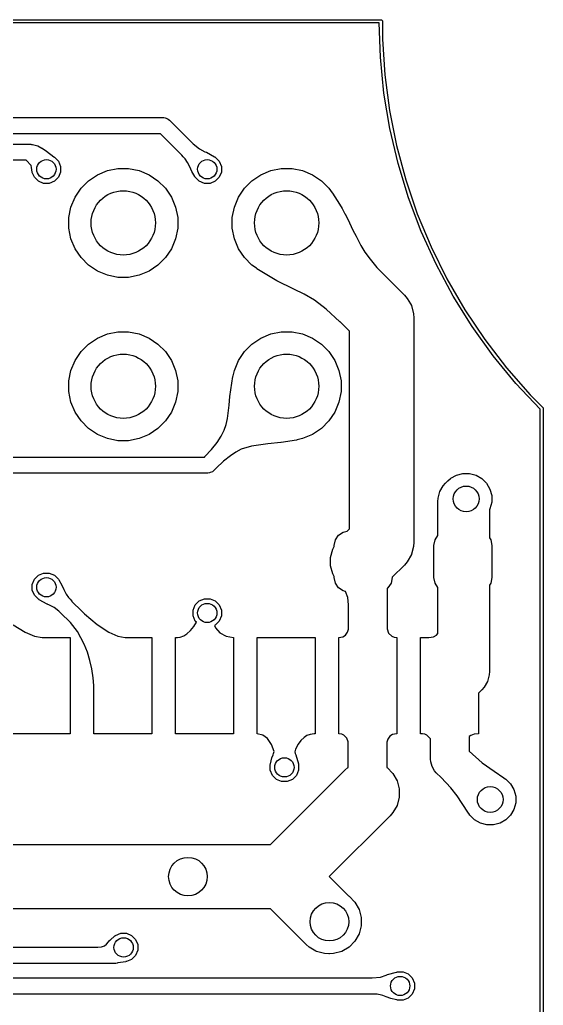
# Model space of a CAD drawing. Extents: x 89 to 178, y -115 to -57.
# Drawn here: x 163.88 to 172.03, y -72.3 to -56.97 of the extents above; entities that cross this region are included whole.
import ezdxf

# ---------------------------------------------------------------- set-up
doc = ezdxf.new("R2010")
doc.units = 0
doc.layers.add('BLACK', color=7, linetype='CONTINUOUS')

msp = doc.modelspace()

# ---------------------------------------------------------------- linework, layer by layer
at = {"layer": 'BLACK', "linetype": 'CONTINUOUS'}
for p, q in [((97.5, -56.975), (169.5, -56.975)), ((169.5, -56.975), (169.506153, -56.976224)), ((169.506153, -56.976224), (169.507725, -56.976224)), ((169.507725, -56.976224), (169.508317, -56.976654)), ((169.508317, -56.976654), (169.509567, -56.976903)), ((169.509567, -56.976903), (169.511976, -56.979312)), ((169.511976, -56.979312), (169.520225, -56.985305)), ((169.520225, -56.985305), (169.52131, -56.988646)), ((169.52131, -56.988646), (169.523097, -56.990433)), ((169.523097, -56.990433), (169.523097, -56.994143)), ((169.523097, -56.994143), (169.525, -57)), ((169.525, -57), (169.52502, -57.278059)), ((169.47582, -57.025), (97.524182, -57.025)), ((169.493334, -57.558799), (169.47582, -57.025)), ((169.52502, -57.278059), (169.561473, -57.832981)), ((169.548257, -58.115194), (169.493334, -57.558799)), ((169.561473, -57.832981), (169.634221, -58.384321)), ((169.639532, -58.666793), (169.548257, -58.115194)), ((169.634221, -58.384321), (169.742952, -58.929706)), ((149.227, -58.498), (166.122998, -58.498)), ((166.122998, -58.498), (166.147384, -58.500402)), ((166.147384, -58.500402), (166.147385, -58.500402)), ((166.147385, -58.500402), (166.16045, -58.505814)), ((166.16045, -58.505814), (166.192444, -58.519066)), ((166.192444, -58.519066), (166.192449, -58.519071)), ((166.192449, -58.519071), (166.211386, -58.534612)), ((166.211386, -58.534612), (166.579302, -58.902528)), ((169.766767, -59.211223), (169.639532, -58.666793)), ((166.071222, -58.748), (149.278776, -58.748)), ((166.403474, -59.080252), (166.071222, -58.748)), ((151.357, -58.908), (164.032998, -58.908)), ((164.032998, -58.908), (164.057384, -58.910402)), ((164.057384, -58.910402), (164.057385, -58.910402)), ((164.057385, -58.910402), (164.065811, -58.913892)), ((164.065811, -58.913892), (164.081518, -58.91481)), ((164.081518, -58.91481), (164.083689, -58.915144)), ((164.083689, -58.915144), (164.10455, -58.920403)), ((164.10455, -58.920403), (164.164082, -58.93541)), ((164.164082, -58.93541), (164.166728, -58.936432)), ((164.166728, -58.936432), (164.230844, -58.970631)), ((164.230844, -58.970631), (164.232302, -58.971553)), ((164.232302, -58.971553), (164.299153, -59.021075)), ((166.579302, -58.902528), (166.581455, -58.903307)), ((166.581455, -58.903307), (166.6792, -58.984699)), ((166.6792, -58.984699), (166.765141, -59.027547)), ((169.742952, -58.929706), (169.887199, -59.466791)), ((164.299153, -59.021075), (164.415969, -59.106328)), ((164.415969, -59.106328), (164.418295, -59.110142)), ((164.418295, -59.110142), (164.425003, -59.112921)), ((164.425003, -59.112921), (164.487081, -59.174999)), ((166.403918, -59.081501), (166.403474, -59.080252)), ((166.426752, -59.106803), (166.403918, -59.081501)), ((166.457103, -59.140433), (166.426752, -59.106803)), ((166.457104, -59.140435), (166.457103, -59.140433)), ((166.457106, -59.140437), (166.457104, -59.140435)), ((166.494311, -59.195208), (166.457106, -59.140437)), ((166.765141, -59.027547), (166.78542, -59.03628)), ((166.78542, -59.03628), (166.786421, -59.036769)), ((166.786421, -59.036769), (166.913869, -59.106803)), ((166.913869, -59.106803), (166.915675, -59.109057)), ((166.915675, -59.109057), (166.925003, -59.112921)), ((166.925003, -59.112921), (166.987081, -59.174999)), ((163.973144, -59.158), (151.473438, -59.158)), ((163.975285, -59.159189), (163.973144, -59.158)), ((163.983334, -59.160112), (163.975285, -59.159189)), ((164.062596, -59.239374), (163.983334, -59.160112)), ((164.067933, -59.274162), (164.062596, -59.239374)), ((164.079103, -59.345896), (164.067933, -59.274162)), ((164.487081, -59.174999), (164.520677, -59.256107)), ((164.520677, -59.256107), (164.520677, -59.343897)), ((165.248258, -59.321601), (165.411685, -59.289093)), ((165.411685, -59.289093), (165.578315, -59.289093)), ((165.578315, -59.289093), (165.741742, -59.321601)), ((166.494315, -59.195215), (166.494311, -59.195208)), ((166.527532, -59.265115), (166.494315, -59.195215)), ((166.558863, -59.333502), (166.527532, -59.265115)), ((166.987081, -59.174999), (167.020677, -59.256107)), ((167.020677, -59.256107), (167.020677, -59.343897)), ((167.788258, -59.321601), (167.951685, -59.289093)), ((167.951685, -59.289093), (168.118315, -59.289093)), ((168.118315, -59.289093), (168.281742, -59.321601)), ((169.929416, -59.746141), (169.766767, -59.211223)), ((164.079923, -59.348733), (164.079103, -59.345896)), ((164.107361, -59.412158), (164.079923, -59.348733)), ((164.108355, -59.413989), (164.107361, -59.412158)), ((164.108356, -59.413989), (164.108355, -59.413989)), ((164.112919, -59.425005), (164.108356, -59.413989)), ((164.174997, -59.487083), (164.112919, -59.425005)), ((164.487081, -59.425005), (164.425003, -59.487083)), ((164.520677, -59.343897), (164.487081, -59.425005)), ((164.955766, -59.477941), (165.094313, -59.385367)), ((165.094313, -59.385367), (165.248258, -59.321601)), ((165.741742, -59.321601), (165.895687, -59.385367)), ((165.895687, -59.385367), (166.034234, -59.477941)), ((166.55943, -59.334586), (166.558863, -59.333502)), ((166.606653, -59.414413), (166.55943, -59.334586)), ((166.606967, -59.414914), (166.606653, -59.414413)), ((166.609426, -59.416572), (166.606967, -59.414914)), ((166.612919, -59.425005), (166.609426, -59.416572)), ((166.674997, -59.487083), (166.612919, -59.425005)), ((166.987081, -59.425005), (166.925003, -59.487083)), ((167.020677, -59.343897), (166.987081, -59.425005)), ((167.495766, -59.477941), (167.634313, -59.385367)), ((167.634313, -59.385367), (167.788258, -59.321601)), ((168.281742, -59.321601), (168.435687, -59.385367)), ((168.435687, -59.385367), (168.574234, -59.477941)), ((164.256105, -59.520679), (164.174997, -59.487083)), ((164.343895, -59.520679), (164.256105, -59.520679)), ((164.425003, -59.487083), (164.343895, -59.520679)), ((164.745367, -59.734313), (164.837941, -59.595766)), ((164.837941, -59.595766), (164.955766, -59.477941)), ((166.034234, -59.477941), (166.152059, -59.595766)), ((166.152059, -59.595766), (166.244633, -59.734313)), ((166.756105, -59.520679), (166.674997, -59.487083)), ((166.843895, -59.520679), (166.756105, -59.520679)), ((166.925003, -59.487083), (166.843895, -59.520679)), ((167.285367, -59.734313), (167.377941, -59.595766)), ((167.377941, -59.595766), (167.495766, -59.477941)), ((168.574234, -59.477941), (168.692059, -59.595766)), ((168.692059, -59.595766), (168.740154, -59.667746)), ((169.887199, -59.466791), (170.06634, -59.993266)), ((164.681601, -59.888258), (164.745367, -59.734313)), ((166.244633, -59.734313), (166.308399, -59.888258)), ((167.221601, -59.888258), (167.285367, -59.734313)), ((168.740154, -59.667746), (168.740578, -59.667663)), ((168.740578, -59.667663), (168.748018, -59.672647)), ((168.748018, -59.672647), (168.74816, -59.672866)), ((168.74816, -59.672866), (168.855281, -59.841632)), ((170.126777, -60.269248), (169.929416, -59.746141)), ((164.649093, -60.051685), (164.681601, -59.888258)), ((166.308399, -59.888258), (166.340907, -60.051685)), ((167.189093, -60.051685), (167.221601, -59.888258)), ((168.855281, -59.841632), (168.855561, -59.842098)), ((168.855561, -59.842098), (168.895548, -59.912624)), ((168.895548, -59.912624), (168.941947, -59.994459)), ((164.649093, -60.218315), (164.649093, -60.051685)), ((166.340907, -60.051685), (166.340907, -60.218315)), ((167.189093, -60.218315), (167.189093, -60.051685)), ((168.941947, -59.994459), (168.942271, -59.995073)), ((168.942271, -59.995073), (169.010626, -60.134293)), ((170.06634, -59.993266), (170.279606, -60.506866)), ((164.681601, -60.381742), (164.649093, -60.218315)), ((166.340907, -60.218315), (166.308399, -60.381742)), ((167.221601, -60.381742), (167.189093, -60.218315)), ((169.010626, -60.134293), (169.065101, -60.245243)), ((169.065101, -60.245243), (169.11372, -60.341893)), ((169.11372, -60.341893), (169.186611, -60.486795)), ((170.358003, -60.778294), (170.126777, -60.269248)), ((164.745367, -60.535687), (164.681601, -60.381742)), ((166.308399, -60.381742), (166.244633, -60.535687)), ((167.285367, -60.535687), (167.221601, -60.381742)), ((169.186611, -60.486795), (169.186612, -60.486796)), ((169.186612, -60.486796), (169.250342, -60.588148)), ((170.279606, -60.506866), (170.526078, -61.005383)), ((164.837941, -60.674234), (164.745367, -60.535687)), ((164.955766, -60.792059), (164.837941, -60.674234)), ((166.152059, -60.674234), (166.034234, -60.792059)), ((166.244633, -60.535687), (166.152059, -60.674234)), ((167.377941, -60.674234), (167.285367, -60.535687)), ((167.495766, -60.792059), (167.377941, -60.674234)), ((169.250342, -60.588148), (169.330936, -60.69765)), ((165.094313, -60.884633), (164.955766, -60.792059)), ((166.034234, -60.792059), (165.895687, -60.884633)), ((167.567992, -60.840319), (167.495766, -60.792059)), ((169.330936, -60.69765), (169.330938, -60.697653)), ((169.330938, -60.697653), (169.439302, -60.825387)), ((169.439302, -60.825387), (169.439316, -60.825402)), ((169.439316, -60.825402), (169.571201, -60.96371)), ((170.622098, -61.271088), (170.358003, -60.778294)), ((165.248258, -60.948399), (165.094313, -60.884633)), ((165.411685, -60.980907), (165.248258, -60.948399)), ((165.578315, -60.980907), (165.411685, -60.980907)), ((165.741742, -60.948399), (165.578315, -60.980907)), ((165.895687, -60.884633), (165.741742, -60.948399)), ((167.56791, -60.84086), (167.567992, -60.840319)), ((167.573208, -60.84808), (167.56791, -60.84086)), ((167.881023, -61.034709), (167.573208, -60.84808)), ((169.571201, -60.96371), (169.571443, -60.964336)), ((169.571443, -60.964336), (169.865553, -61.258446)), ((167.881913, -61.035197), (167.881023, -61.034709)), ((168.145216, -61.165087), (167.881913, -61.035197)), ((170.526078, -61.005383), (170.804698, -61.486672)), ((168.145315, -61.165135), (168.145216, -61.165087)), ((168.307264, -61.243145), (168.145315, -61.165135)), ((168.307269, -61.243148), (168.307264, -61.243145)), ((168.469375, -61.337758), (168.307269, -61.243148)), ((169.865553, -61.258446), (169.908668, -61.30761)), ((170.917928, -61.745511), (170.622098, -61.271088)), ((168.46938, -61.337762), (168.469375, -61.337758)), ((168.469382, -61.337763), (168.46938, -61.337762)), ((168.651093, -61.474532), (168.469382, -61.337763)), ((169.908668, -61.30761), (169.908677, -61.307619)), ((169.908677, -61.307619), (169.958368, -61.393687)), ((169.958368, -61.393687), (169.97394, -61.420658)), ((169.97394, -61.420658), (170.007723, -61.546737)), ((168.651102, -61.47454), (168.651093, -61.474532)), ((168.863717, -61.671435), (168.651102, -61.47454)), ((170.007723, -61.546737), (170.007723, -61.546752)), ((170.007723, -61.546752), (170.012, -61.612)), ((170.804698, -61.486672), (171.114265, -61.948662)), ((168.864722, -61.671828), (168.863717, -61.671435)), ((169.012, -61.819106), (168.864722, -61.671828)), ((170.012, -61.612), (170.012, -65.1005)), ((171.244218, -62.199523), (170.917928, -61.745511)), ((165.094313, -61.925367), (165.248258, -61.861601)), ((165.248258, -61.861601), (165.411685, -61.829093)), ((165.411685, -61.829093), (165.578315, -61.829093)), ((165.578315, -61.829093), (165.741742, -61.861601)), ((165.741742, -61.861601), (165.895687, -61.925367)), ((167.634313, -61.925367), (167.788258, -61.861601)), ((167.788258, -61.861601), (167.951685, -61.829093)), ((167.951685, -61.829093), (168.118315, -61.829093)), ((168.118315, -61.829093), (168.281742, -61.861601)), ((168.281742, -61.861601), (168.435687, -61.925367)), ((169.012, -64.893394), (169.012, -61.819106)), ((164.837941, -62.135766), (164.955766, -62.017941)), ((164.955766, -62.017941), (165.094313, -61.925367)), ((165.895687, -61.925367), (166.034234, -62.017941)), ((166.034234, -62.017941), (166.152059, -62.135766)), ((167.377941, -62.135766), (167.495766, -62.017941)), ((167.495766, -62.017941), (167.634313, -61.925367)), ((168.435687, -61.925367), (168.574234, -62.017941)), ((168.574234, -62.017941), (168.692059, -62.135766)), ((171.114265, -61.948662), (171.45345, -62.389368)), ((164.745367, -62.274313), (164.837941, -62.135766)), ((166.152059, -62.135766), (166.244633, -62.274313)), ((167.285367, -62.274313), (167.377941, -62.135766)), ((168.692059, -62.135766), (168.784633, -62.274313)), ((171.599567, -62.631171), (171.244218, -62.199523)), ((164.681601, -62.428258), (164.745367, -62.274313)), ((166.244633, -62.274313), (166.308399, -62.428258)), ((167.221601, -62.428258), (167.285367, -62.274313)), ((168.784633, -62.274313), (168.848399, -62.428258)), ((164.649093, -62.591685), (164.681601, -62.428258)), ((166.308399, -62.428258), (166.340907, -62.591685)), ((167.151859, -62.834135), (167.199492, -62.521262)), ((167.199492, -62.521262), (167.204125, -62.5136)), ((167.204125, -62.5136), (167.204651, -62.51347)), ((167.204651, -62.51347), (167.221601, -62.428258)), ((168.848399, -62.428258), (168.880907, -62.591685)), ((171.45345, -62.389368), (171.820793, -62.806892)), ((164.649093, -62.758315), (164.649093, -62.591685)), ((166.340907, -62.591685), (166.340907, -62.758315)), ((168.880907, -62.591685), (168.880907, -62.758315)), ((171.975091, -63.030772), (171.599567, -62.631171)), ((164.681601, -62.921742), (164.649093, -62.758315)), ((166.340907, -62.758315), (166.308399, -62.921742)), ((168.880907, -62.758315), (168.848399, -62.921742)), ((171.820793, -62.806892), (172.017739, -63.00318)), ((164.745367, -63.075687), (164.681601, -62.921742)), ((166.308399, -62.921742), (166.244633, -63.075687)), ((167.114554, -63.17517), (167.138699, -62.967224)), ((167.138699, -62.967224), (167.151788, -62.834701)), ((167.151788, -62.834701), (167.151859, -62.834135)), ((168.848399, -62.921742), (168.784633, -63.075687)), ((164.837941, -63.214234), (164.745367, -63.075687)), ((166.244633, -63.075687), (166.152059, -63.214234)), ((168.784633, -63.075687), (168.692059, -63.214234)), ((171.975, -90.3), (171.975091, -63.030772)), ((172.017739, -63.00318), (172.017739, -63.003181)), ((172.017739, -63.003181), (172.020559, -63.008692)), ((172.020559, -63.008692), (172.023189, -63.011322)), ((172.023189, -63.011322), (172.024005, -63.015427)), ((172.024005, -63.015427), (172.024777, -63.016935)), ((172.024777, -63.016935), (172.024569, -63.018261)), ((172.024569, -63.018261), (172.025092, -63.020889)), ((172.025092, -63.020889), (172.025, -90.275)), ((164.955766, -63.332059), (164.837941, -63.214234)), ((166.152059, -63.214234), (166.034234, -63.332059)), ((167.063767, -63.359838), (167.094463, -63.268573)), ((167.094463, -63.268573), (167.114554, -63.17517)), ((168.692059, -63.214234), (168.574234, -63.332059)), ((165.094313, -63.424633), (164.955766, -63.332059)), ((165.248258, -63.488399), (165.094313, -63.424633)), ((165.895687, -63.424633), (165.741742, -63.488399)), ((166.034234, -63.332059), (165.895687, -63.424633)), ((167.018525, -63.452645), (167.063767, -63.359838)), ((168.435687, -63.424633), (168.281742, -63.488399)), ((168.574234, -63.332059), (168.435687, -63.424633)), ((165.411685, -63.520907), (165.248258, -63.488399)), ((165.578315, -63.520907), (165.411685, -63.520907)), ((165.741742, -63.488399), (165.578315, -63.520907)), ((166.868624, -63.657617), (166.954791, -63.550678)), ((166.954791, -63.550678), (167.018525, -63.452645)), ((167.742756, -63.571302), (167.488739, -63.604175)), ((167.946731, -63.549828), (167.742756, -63.571302)), ((167.947378, -63.549741), (167.946731, -63.549828)), ((168.18887, -63.510604), (167.947378, -63.549741)), ((168.189269, -63.510532), (168.18887, -63.510604)), ((168.19672, -63.505565), (168.189269, -63.510532)), ((168.196772, -63.5053), (168.19672, -63.505565)), ((168.281742, -63.488399), (168.196772, -63.5053)), ((166.763862, -63.768878), (166.868624, -63.657617)), ((167.246647, -63.697652), (167.159985, -63.754724)), ((167.328939, -63.655271), (167.246647, -63.697652)), ((167.328943, -63.65527), (167.328939, -63.655271)), ((167.488739, -63.604175), (167.328943, -63.65527)), ((154.88387, -63.775), (166.758224, -63.775)), ((166.758224, -63.775), (166.763543, -63.76968)), ((166.763543, -63.76968), (166.763862, -63.768878)), ((167.052746, -63.841057), (166.941121, -63.946139)), ((167.159985, -63.754724), (167.052746, -63.841057)), ((166.81, -64.025), (154.8, -64.025)), ((166.834386, -64.022598), (166.81, -64.025)), ((166.834387, -64.022598), (166.834386, -64.022598)), ((166.847584, -64.017131), (166.834387, -64.022598)), ((166.879446, -64.003934), (166.847584, -64.017131)), ((166.879451, -64.003928), (166.879446, -64.003934)), ((166.898388, -63.988388), (166.879451, -64.003928)), ((166.940341, -63.946434), (166.898388, -63.988388)), ((166.941121, -63.946139), (166.940341, -63.946434)), ((170.58899, -64.105226), (170.673128, -64.056649)), ((170.673128, -64.056649), (170.773991, -64.029623)), ((170.773991, -64.029623), (170.878411, -64.029623)), ((170.878411, -64.029623), (170.979274, -64.056649)), ((170.979274, -64.056649), (171.069706, -64.10886)), ((170.470159, -64.221397), (170.504657, -64.182059)), ((170.504657, -64.182059), (170.543358, -64.143359)), ((170.543358, -64.143359), (170.582696, -64.10886)), ((170.582696, -64.10886), (170.58899, -64.105226)), ((171.069706, -64.10886), (171.143542, -64.182696)), ((171.143542, -64.182696), (171.195753, -64.273128)), ((170.402075, -64.371067), (170.417948, -64.311828)), ((170.417948, -64.311828), (170.470159, -64.221397)), ((171.195753, -64.273128), (171.222779, -64.373991)), ((170.3875, -64.464902), (170.390922, -64.412692)), ((170.3875, -64.99599), (170.3875, -64.464902)), ((170.390922, -64.412692), (170.402075, -64.371067)), ((171.222779, -64.478411), (171.195753, -64.579274)), ((171.222779, -64.373991), (171.222779, -64.478411)), ((171.195753, -64.579274), (171.1875, -64.593568)), ((171.1875, -64.593568), (171.1875, -65.033405)), ((168.840901, -64.990901), (168.913896, -64.942127)), ((168.913896, -64.942127), (168.975525, -64.929868)), ((168.975525, -64.929868), (169.012, -64.893394)), ((168.775, -65.15), (168.792127, -65.063896)), ((168.792127, -65.063896), (168.840901, -64.990901)), ((170.012, -65.1005), (170.007723, -65.165747)), ((170.325, -65.15), (170.342127, -65.063896)), ((170.342127, -65.063896), (170.3875, -64.99599)), ((171.1875, -65.033405), (171.207873, -65.063896)), ((171.207873, -65.063896), (171.225, -65.15)), ((168.716777, -65.334737), (168.75056, -65.208658)), ((168.75056, -65.208658), (168.775, -65.166327)), ((168.775, -65.166327), (168.775, -65.15)), ((170.007723, -65.165763), (169.975304, -65.286752)), ((170.007723, -65.165747), (170.007723, -65.165763)), ((170.325, -65.65), (170.325, -65.15)), ((171.225, -65.15), (171.225, -65.65)), ((168.716777, -65.465263), (168.716777, -65.334737)), ((169.908661, -65.404896), (169.865553, -65.454053)), ((169.908677, -65.404881), (169.908661, -65.404896)), ((169.97394, -65.291842), (169.908677, -65.404881)), ((169.975304, -65.286752), (169.97394, -65.291842)), ((164.174997, -65.612919), (164.256105, -65.579323)), ((164.256105, -65.579323), (164.343895, -65.579323)), ((164.343895, -65.579323), (164.425003, -65.612919)), ((168.75056, -65.591342), (168.716777, -65.465263)), ((169.865553, -65.454053), (169.675, -65.644606)), ((164.079323, -65.756105), (164.112919, -65.674997)), ((164.112919, -65.674997), (164.174997, -65.612919)), ((164.425003, -65.612919), (164.487081, -65.674997)), ((164.487081, -65.674997), (164.490573, -65.683428)), ((164.490573, -65.683428), (164.493032, -65.685087)), ((164.493032, -65.685087), (164.493346, -65.685588)), ((164.493346, -65.685588), (164.540568, -65.765414)), ((168.775, -65.633672), (168.75056, -65.591342)), ((168.775, -65.65), (168.775, -65.633672)), ((168.792127, -65.736104), (168.775, -65.65)), ((168.840901, -65.809099), (168.792127, -65.736104)), ((169.657873, -65.736104), (169.609099, -65.809099)), ((169.675, -65.65), (169.657873, -65.736104)), ((169.675, -65.644606), (169.675, -65.65)), ((170.342127, -65.736104), (170.325, -65.65)), ((170.3875, -65.804009), (170.342127, -65.736104)), ((171.207873, -65.736104), (171.1875, -65.766594)), ((171.225, -65.65), (171.207873, -65.736104)), ((164.079323, -65.843895), (164.079323, -65.756105)), ((164.112919, -65.925003), (164.079323, -65.843895)), ((164.540568, -65.765414), (164.541135, -65.766498)), ((164.541135, -65.766498), (164.572466, -65.834884)), ((164.572466, -65.834884), (164.605684, -65.904785)), ((168.913896, -65.857873), (168.840901, -65.809099)), ((168.94792, -65.86464), (168.913896, -65.857873)), ((168.984564, -65.961251), (168.94792, -65.86464)), ((169.609099, -65.809099), (169.597999, -65.816515)), ((169.597999, -65.816515), (169.597999, -66.446961)), ((170.3875, -66.517531), (170.3875, -65.804009)), ((171.1875, -65.766594), (171.1875, -67.110499)), ((164.174997, -65.987081), (164.112919, -65.925003)), ((164.184323, -65.990944), (164.174997, -65.987081)), ((164.18613, -65.993198), (164.184323, -65.990944)), ((164.313577, -66.063231), (164.18613, -65.993198)), ((164.605684, -65.904785), (164.605689, -65.904792)), ((164.605689, -65.904792), (164.642892, -65.959564)), ((164.642892, -65.959564), (164.642894, -65.959566)), ((164.642894, -65.959566), (164.642896, -65.959569)), ((164.642896, -65.959569), (164.66694, -65.98621)), ((164.66694, -65.98621), (164.696081, -66.0185)), ((164.696081, -66.0185), (164.696524, -66.019748)), ((164.696524, -66.019748), (164.85019, -66.173414)), ((166.612919, -66.074997), (166.674997, -66.012919)), ((166.674997, -66.012919), (166.756105, -65.979323)), ((166.756105, -65.979323), (166.843895, -65.979323)), ((166.843895, -65.979323), (166.925003, -66.012919)), ((166.925003, -66.012919), (166.987081, -66.074997)), ((168.997999, -66.074069), (168.984564, -65.961251)), ((164.314584, -66.063723), (164.313577, -66.063231)), ((164.320358, -66.066209), (164.314584, -66.063723)), ((164.334857, -66.072454), (164.320358, -66.066209)), ((164.334865, -66.072458), (164.334857, -66.072454)), ((164.420796, -66.1153), (164.334865, -66.072458)), ((164.420797, -66.115301), (164.420796, -66.1153)), ((164.420799, -66.115302), (164.420797, -66.115301)), ((164.490212, -66.173102), (164.420799, -66.115302)), ((164.518544, -66.196694), (164.490212, -66.173102)), ((164.520696, -66.197472), (164.518544, -66.196694)), ((164.673414, -66.35019), (164.520696, -66.197472)), ((164.85019, -66.173414), (164.850191, -66.173414)), ((164.850191, -66.173414), (164.891908, -66.213944)), ((166.579323, -66.156105), (166.612919, -66.074997)), ((166.579323, -66.243895), (166.579323, -66.156105)), ((166.987081, -66.074997), (167.020677, -66.156105)), ((167.020677, -66.156105), (167.020677, -66.243895)), ((168.997999, -66.45363), (168.997999, -66.074069)), ((164.673414, -66.350191), (164.673414, -66.35019)), ((164.782231, -66.486633), (164.673414, -66.350191)), ((164.891908, -66.213944), (165.089236, -66.381169)), ((166.612919, -66.325003), (166.579323, -66.243895)), ((166.590182, -66.411152), (166.630841, -66.342925)), ((166.630841, -66.342925), (166.612919, -66.325003)), ((166.987081, -66.325003), (166.925003, -66.387081)), ((167.020677, -66.243895), (166.987081, -66.325003)), ((163.78509, -66.383723), (163.967939, -66.499354)), ((163.967939, -66.499354), (164.116677, -66.561548)), ((164.889118, -66.685993), (164.782231, -66.486633)), ((165.089236, -66.381169), (165.268525, -66.498883)), ((165.268525, -66.498883), (165.411915, -66.561558)), ((166.483127, -66.526202), (166.540159, -66.474174)), ((166.540159, -66.474174), (166.590182, -66.411152)), ((166.925003, -66.387081), (166.911921, -66.392499)), ((166.911921, -66.392499), (166.928249, -66.433247)), ((166.928249, -66.433247), (166.998369, -66.511107)), ((168.952347, -66.54236), (168.98191, -66.500709)), ((168.98191, -66.500709), (168.997999, -66.45363)), ((169.597999, -66.446961), (169.620986, -66.513432)), ((164.116677, -66.561548), (164.233025, -66.58)), ((164.233025, -66.58), (164.667999, -66.58)), ((164.667999, -66.58), (164.667999, -68.08)), ((165.411915, -66.561558), (165.522386, -66.58)), ((165.522386, -66.58), (165.937999, -66.58)), ((165.937999, -66.58), (165.937999, -68.08)), ((166.307999, -68.08), (166.307999, -66.58)), ((166.307999, -66.58), (166.335326, -66.58)), ((166.335326, -66.58), (166.380858, -66.575027)), ((166.380858, -66.575027), (166.433809, -66.556466)), ((166.433809, -66.556466), (166.483127, -66.526202)), ((166.998369, -66.511107), (167.092424, -66.561796)), ((167.092424, -66.561796), (167.207999, -66.58)), ((167.207999, -66.58), (167.207999, -68.08)), ((167.577999, -68.08), (167.577999, -66.58)), ((167.577999, -66.58), (168.477999, -66.58)), ((168.477999, -66.58), (168.477999, -68.08)), ((168.847999, -66.58), (168.908537, -66.56999)), ((168.847999, -68.08), (168.847999, -66.58)), ((168.908537, -66.56999), (168.952347, -66.54236)), ((169.620986, -66.513432), (169.669298, -66.561553)), ((169.669298, -66.561553), (169.704524, -66.575194)), ((169.704524, -66.575194), (169.747999, -66.58)), ((169.747999, -66.58), (169.747999, -68.08)), ((170.117999, -68.08), (170.117999, -66.58)), ((170.117999, -66.58), (170.247802, -66.58)), ((170.247802, -66.58), (170.316241, -66.570903)), ((170.316241, -66.570903), (170.364542, -66.545686)), ((170.364542, -66.545686), (170.3875, -66.517531)), ((164.936811, -66.806985), (164.889118, -66.685993)), ((164.976873, -66.936208), (164.936811, -66.806985)), ((165.007877, -67.070544), (164.976873, -66.936208)), ((165.028986, -67.209019), (165.007877, -67.070544)), ((171.1875, -67.110499), (171.184078, -67.162709)), ((165.037999, -67.329732), (165.028986, -67.209019)), ((171.157052, -67.263573), (171.104841, -67.354004)), ((171.184078, -67.162709), (171.157052, -67.263573)), ((165.037999, -68.08), (165.037999, -67.329732)), ((171.070343, -67.393342), (171.017999, -67.445686)), ((171.104841, -67.354004), (171.070343, -67.393342)), ((171.017999, -67.445686), (171.017999, -68.08)), ((164.667999, -68.08), (163.767999, -68.08)), ((165.937999, -68.08), (165.037999, -68.08)), ((167.207999, -68.08), (166.307999, -68.08)), ((167.662246, -68.098476), (167.577999, -68.08)), ((167.736182, -68.152743), (167.662246, -68.098476)), ((167.801754, -68.246868), (167.736182, -68.152743)), ((168.254567, -68.183786), (168.212884, -68.24157)), ((168.304659, -68.135404), (168.254567, -68.183786)), ((168.350891, -68.105978), (168.304659, -68.135404)), ((168.402682, -68.086873), (168.350891, -68.105978)), ((168.460613, -68.08), (168.402682, -68.086873)), ((168.477999, -68.08), (168.460613, -68.08)), ((168.8907, -68.084806), (168.847999, -68.08)), ((168.925171, -68.098446), (168.8907, -68.084806)), ((168.972057, -68.146522), (168.925171, -68.098446)), ((168.991, -68.204346), (168.972057, -68.146522)), ((169.608334, -68.159656), (169.591, -68.209738)), ((169.638269, -68.11782), (169.608334, -68.159656)), ((169.682537, -68.09006), (169.638269, -68.11782)), ((169.74363, -68.08), (169.682537, -68.09006)), ((169.747999, -68.08), (169.74363, -68.08)), ((170.146126, -68.08), (170.117999, -68.08)), ((170.182197, -68.084838), (170.146126, -68.08)), ((170.214518, -68.098706), (170.182197, -68.084838)), ((170.272128, -68.154231), (170.214518, -68.098706)), ((170.272999, -68.155981), (170.272128, -68.154231)), ((170.272999, -68.472999), (170.272999, -68.155981)), ((170.896404, -68.102625), (170.872999, -68.118897)), ((170.872999, -68.118897), (170.872999, -68.347156)), ((170.947904, -68.086045), (170.896404, -68.102625)), ((171.017999, -68.08), (170.947904, -68.086045)), ((167.84231, -68.353694), (167.801754, -68.246868)), ((168.17304, -68.319736), (168.159743, -68.358007)), ((168.212884, -68.24157), (168.17304, -68.319736)), ((168.991, -68.600794), (168.991, -68.204346)), ((169.591, -68.209738), (169.591, -68.600793)), ((170.872999, -68.347156), (171.072185, -68.531451)), ((167.782373, -68.544215), (167.805437, -68.454337)), ((167.805437, -68.454337), (167.805802, -68.453176)), ((167.805802, -68.453176), (167.823977, -68.404268)), ((167.823977, -68.404268), (167.831994, -68.382696)), ((167.831994, -68.382696), (167.84231, -68.353694)), ((168.159743, -68.358007), (168.167993, -68.382662)), ((168.167993, -68.382662), (168.168004, -68.382691)), ((168.168004, -68.382691), (168.176168, -68.403208)), ((168.176168, -68.403208), (168.176532, -68.404268)), ((168.176532, -68.404268), (168.21713, -68.543906)), ((170.275566, -68.512157), (170.272999, -68.472999)), ((167.779323, -68.556105), (167.782815, -68.547673)), ((167.779323, -68.643895), (167.779323, -68.556105)), ((167.812919, -68.725003), (167.779323, -68.643895)), ((167.782249, -68.544761), (167.782373, -68.544215)), ((167.782815, -68.547673), (167.782249, -68.544761)), ((167.783894, -69.8), (168.937447, -68.646446)), ((168.220677, -68.643895), (168.187081, -68.725003)), ((168.21713, -68.543906), (168.216813, -68.546777)), ((168.216813, -68.546777), (168.220677, -68.556105)), ((168.220677, -68.556105), (168.220677, -68.643895)), ((168.937447, -68.646446), (168.98662, -68.603323)), ((168.98662, -68.603323), (168.991, -68.600794)), ((169.591, -68.600793), (169.595381, -68.603323)), ((169.595381, -68.603323), (169.687677, -68.695619)), ((170.295835, -68.587804), (170.275566, -68.512157)), ((170.334993, -68.655627), (170.295835, -68.587804)), ((170.360867, -68.685131), (170.334993, -68.655627)), ((171.072185, -68.531451), (171.260704, -68.661769)), ((167.874997, -68.787081), (167.812919, -68.725003)), ((167.956105, -68.820677), (167.874997, -68.787081)), ((168.125003, -68.787081), (168.043895, -68.820677)), ((168.187081, -68.725003), (168.125003, -68.787081)), ((169.687677, -68.695619), (169.75294, -68.808658)), ((169.75294, -68.808658), (169.786723, -68.934737)), ((170.435251, -68.759515), (170.360867, -68.685131)), ((170.435496, -68.760149), (170.435251, -68.759515)), ((170.586558, -68.91866), (170.435496, -68.760149)), ((171.260704, -68.661769), (171.412363, -68.76096)), ((171.412363, -68.76096), (171.416551, -68.767097)), ((171.416551, -68.767097), (171.443505, -68.782659)), ((171.443505, -68.782659), (171.517341, -68.856495)), ((168.043895, -68.820677), (167.956105, -68.820677)), ((169.786723, -68.934737), (169.786723, -69.065263)), ((170.683682, -69.04237), (170.586558, -68.91866)), ((171.517341, -68.856495), (171.569552, -68.946927)), ((171.569552, -68.946927), (171.596578, -69.04779)), ((169.786723, -69.065263), (169.75294, -69.191341)), ((170.683688, -69.042378), (170.683682, -69.04237)), ((170.761766, -69.160699), (170.683688, -69.042378)), ((171.596578, -69.04779), (171.596578, -69.15221)), ((169.75294, -69.191341), (169.687677, -69.30438)), ((170.761766, -69.1607), (170.761766, -69.160699)), ((170.86096, -69.312363), (170.761766, -69.1607)), ((171.569552, -69.253073), (171.517341, -69.343505)), ((171.596578, -69.15221), (171.569552, -69.253073)), ((169.644554, -69.353553), (168.698106, -70.299999)), ((169.687677, -69.30438), (169.644554, -69.353553)), ((170.861008, -69.312435), (170.86096, -69.312363)), ((170.867073, -69.31651), (170.861008, -69.312435)), ((170.882659, -69.343505), (170.867073, -69.31651)), ((170.956495, -69.417341), (170.882659, -69.343505)), ((171.046927, -69.469552), (170.956495, -69.417341)), ((171.443505, -69.417341), (171.353073, -69.469552)), ((171.517341, -69.343505), (171.443505, -69.417341)), ((171.14779, -69.496578), (171.046927, -69.469552)), ((171.25221, -69.496578), (171.14779, -69.496578)), ((171.353073, -69.469552), (171.25221, -69.496578)), ((157.7, -69.8), (167.783894, -69.8)), ((168.698106, -70.299999), (168.997398, -70.599291)), ((168.997398, -70.599291), (169.004381, -70.603323)), ((169.004381, -70.603323), (169.096677, -70.695619)), ((167.783894, -70.8), (157.7, -70.8)), ((168.337446, -71.353553), (167.783894, -70.8)), ((169.096677, -70.695619), (169.16194, -70.808658)), ((169.16194, -70.808658), (169.195722, -70.934737)), ((169.195722, -70.934737), (169.195722, -71.065263)), ((169.195722, -71.065263), (169.16194, -71.191342)), ((165.289025, -71.287561), (165.365011, -71.221589)), ((165.365011, -71.221589), (165.366986, -71.220929)), ((165.366986, -71.220929), (165.374997, -71.212919)), ((165.374997, -71.212919), (165.456105, -71.179323)), ((165.456105, -71.179323), (165.543895, -71.179323)), ((165.543895, -71.179323), (165.625003, -71.212919)), ((165.625003, -71.212919), (165.687081, -71.274997)), ((169.16194, -71.191342), (169.096677, -71.304381)), ((154.007999, -71.398), (165.095588, -71.398)), ((165.095588, -71.398), (165.097699, -71.397008)), ((165.097699, -71.397008), (165.154369, -71.391715)), ((165.154369, -71.391715), (165.201141, -71.374163)), ((165.201141, -71.374163), (165.235781, -71.347295)), ((165.235781, -71.347295), (165.266663, -71.313062)), ((165.266663, -71.313062), (165.287881, -71.288701)), ((165.287881, -71.288701), (165.289025, -71.287561)), ((165.687081, -71.274997), (165.720677, -71.356105)), ((165.720677, -71.356105), (165.720677, -71.443895)), ((168.38661, -71.396668), (168.337446, -71.353553)), ((168.386619, -71.396677), (168.38661, -71.396668)), ((168.490766, -71.456806), (168.386619, -71.396677)), ((169.004381, -71.396677), (168.891342, -71.46194)), ((169.096677, -71.304381), (169.004381, -71.396677)), ((165.687081, -71.525003), (165.625003, -71.587081)), ((165.720677, -71.443895), (165.687081, -71.525003)), ((168.499658, -71.46194), (168.490766, -71.456806)), ((168.625737, -71.495723), (168.499658, -71.46194)), ((168.625752, -71.495723), (168.625737, -71.495723)), ((168.691, -71.5), (168.625752, -71.495723)), ((168.7, -71.5), (168.691, -71.5)), ((168.765263, -71.495722), (168.7, -71.5)), ((168.891342, -71.46194), (168.765263, -71.495722)), ((165.098219, -71.648), (154.007999, -71.648)), ((165.098615, -71.648171), (165.098219, -71.648)), ((165.225296, -71.650057), (165.098615, -71.648171)), ((165.225572, -71.650058), (165.225296, -71.650057)), ((165.361073, -71.64888), (165.225572, -71.650058)), ((165.362762, -71.648742), (165.361073, -71.64888)), ((165.367551, -71.648), (165.362762, -71.648742)), ((165.377, -71.648), (165.367551, -71.648)), ((165.401386, -71.645598), (165.377, -71.648)), ((165.401387, -71.645598), (165.401386, -71.645598)), ((165.412342, -71.641059), (165.401387, -71.645598)), ((165.531881, -71.622538), (165.412342, -71.641059)), ((165.532322, -71.622461), (165.531881, -71.622538)), ((165.535018, -71.620677), (165.532322, -71.622461)), ((165.543895, -71.620677), (165.535018, -71.620677)), ((165.625003, -71.587081), (165.543895, -71.620677)), ((169.362885, -71.875), (169.364956, -71.874029)), ((169.364956, -71.874029), (169.491627, -71.862465)), ((169.491627, -71.862465), (169.582694, -71.831992)), ((169.582694, -71.831992), (169.60322, -71.823822)), ((169.60322, -71.823822), (169.604268, -71.823462)), ((169.604268, -71.823462), (169.743907, -71.782865)), ((169.743907, -71.782865), (169.746779, -71.783181)), ((169.746779, -71.783181), (169.756105, -71.779319)), ((169.756105, -71.779319), (169.843895, -71.779319)), ((169.843895, -71.779319), (169.925003, -71.812915)), ((169.925003, -71.812915), (169.987081, -71.874993)), ((155.135772, -71.875), (169.362885, -71.875)), ((169.987081, -71.874993), (170.020677, -71.956101)), ((170.020677, -71.956101), (170.020677, -72.043891)), ((169.36423, -72.125), (155.13711, -72.125)), ((169.365424, -72.125568), (169.36423, -72.125)), ((169.444711, -72.129632), (169.365424, -72.125568)), ((169.509748, -72.142055), (169.444711, -72.129632)), ((169.509752, -72.142056), (169.509748, -72.142055)), ((169.509756, -72.142057), (169.509752, -72.142056)), ((169.528415, -72.148694), (169.509756, -72.142057)), ((169.582698, -72.168003), (169.528415, -72.148694)), ((169.653176, -72.194193), (169.582698, -72.168003)), ((169.987081, -72.124999), (169.925003, -72.187077)), ((170.020677, -72.043891), (169.987081, -72.124999)), ((169.654343, -72.194559), (169.653176, -72.194193)), ((169.744185, -72.217614), (169.654343, -72.194559)), ((169.744761, -72.217746), (169.744185, -72.217614)), ((169.747672, -72.217179), (169.744761, -72.217746)), ((169.756105, -72.220673), (169.747672, -72.217179)), ((169.843895, -72.220673), (169.756105, -72.220673)), ((169.925003, -72.187077), (169.843895, -72.220673))]:
    msp.add_line(p, q, dxfattribs=at)
at = {"layer": 'BLACK'}
for centre, radius in [((164.3, -59.300002), 0.15), ((166.8, -59.300002), 0.15), ((165.495, -60.135), 0.5), ((165.495, -60.135), 0.5), ((168.035, -60.135), 0.5), ((168.035, -60.135), 0.5), ((165.495, -62.675), 0.5), ((165.495, -62.675), 0.5), ((168.035, -62.675), 0.5), ((168.035, -62.675), 0.5), ((170.826201, -64.426201), 0.2), ((164.3, -65.8), 0.15), ((166.8, -66.2), 0.15), ((168, -68.6), 0.15), ((171.2, -69.1), 0.2), ((166.5, -70.3), 0.3), ((168.7, -71), 0.3), ((165.5, -71.4), 0.15), ((169.8, -71.999996), 0.15)]:
    msp.add_circle(centre, radius, dxfattribs=at)
at = {"layer": 'WHITE'}
for centre, radius in [((164.3, -59.300002), 0.15), ((166.8, -59.300002), 0.15), ((165.495, -60.135), 0.5), ((168.035, -60.135), 0.5), ((165.495, -62.675), 0.5), ((168.035, -62.675), 0.5), ((170.826201, -64.426201), 0.2), ((164.3, -65.8), 0.15), ((166.8, -66.2), 0.15), ((168, -68.6), 0.15), ((171.2, -69.1), 0.2), ((166.5, -70.3), 0.3), ((168.7, -71), 0.3), ((165.5, -71.4), 0.15), ((169.8, -71.999996), 0.15)]:
    msp.add_circle(centre, radius, dxfattribs=at)

doc.saveas('drawing.dxf')
